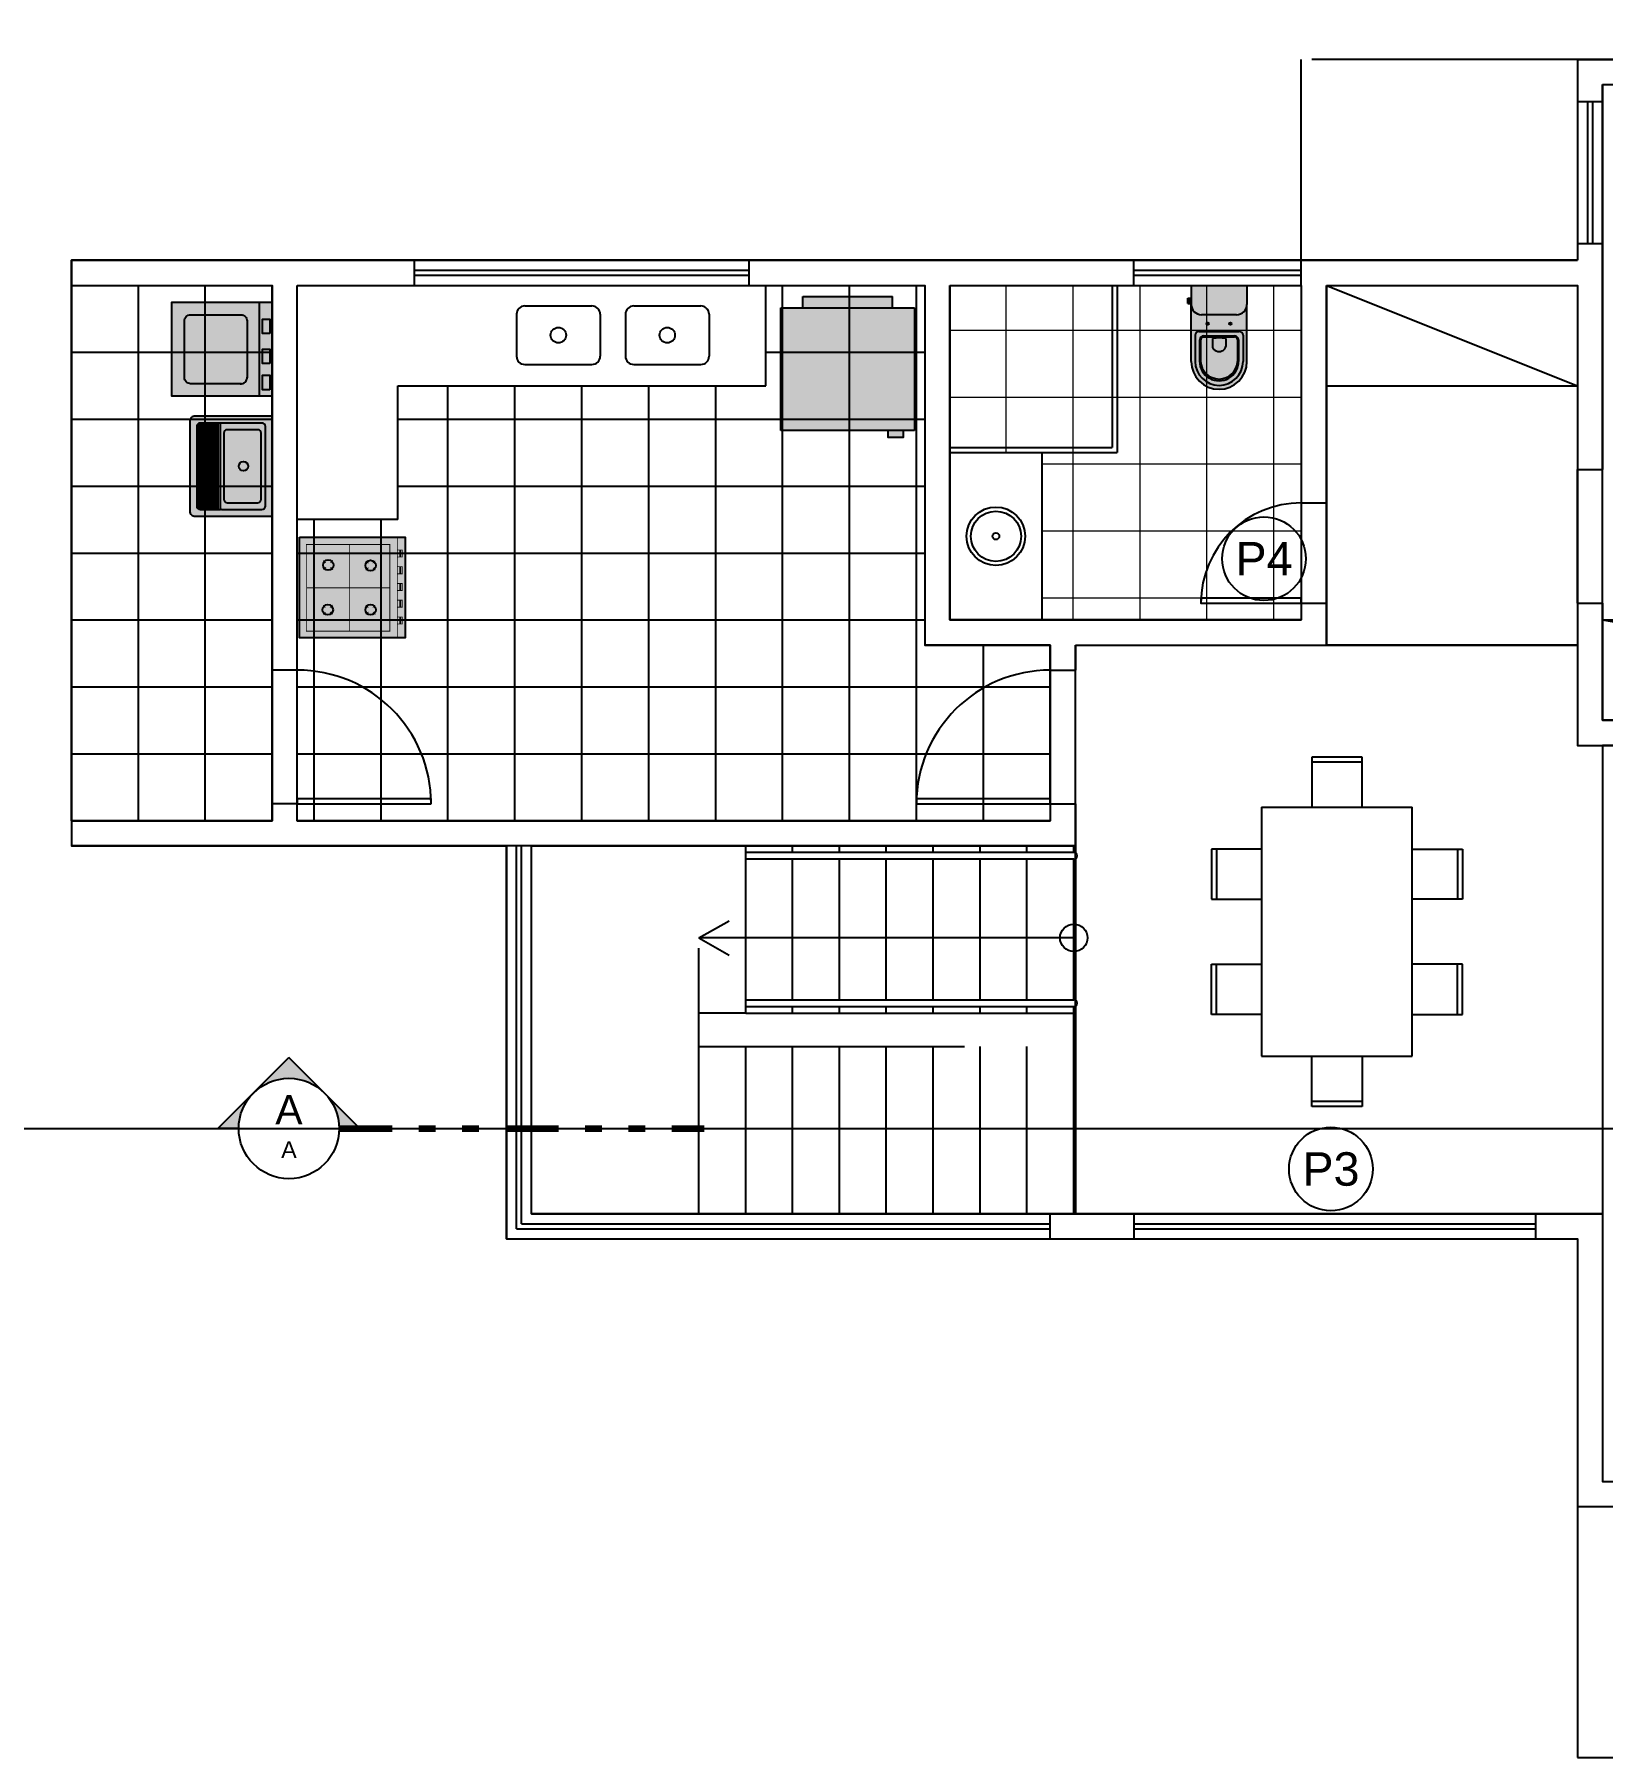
# Model space of a CAD drawing. Header units: metres. Extents: x 47359 to 47486, y 23351 to 23441.
# Drawn here: x 47366.59 to 47375.96, y 23395.07 to 23405.37 of the extents above; entities that cross this region are included whole.
import ezdxf
from ezdxf.enums import TextEntityAlignment as Align

# ---------------------------------------------------------------- set-up
doc = ezdxf.new("R2010")
doc.units = ezdxf.units.M
doc.header["$LTSCALE"] = 0.25
doc.linetypes.add('DASHDOT2', pattern=[12.7, 6.35, -3.175, 0, -3.175])
doc.linetypes.add('DIVIDEX2', pattern=[63.5, 25.4, -12.7, 0, -12.7, 0, -12.7])
doc.layers.add('ARQ_0', color=7, linetype='Continuous', true_color=0xff7400, plot=False)
doc.layers.add('ARQ_0_AREAS', color=7, linetype='Continuous', true_color=0x5a1694, plot=False)
for name, color, linetype in [('ARQ_ALV CT', 4, 'Continuous'), ('ARQ_ALV VS', 2, 'Continuous'), ('ARQ_ESQ CT', 30, 'Continuous'), ('ARQ_GRADIL', 2, 'Continuous'), ('ARQ_METAL CT', 2, 'Continuous'), ('ARQ_MOB 01', 1, 'Continuous'), ('ARQ_MOB 02', 2, 'Continuous'), ('ARQ_PISO 01', 1, 'Continuous'), ('ARQ_PROJ SUP', 1, 'DASHDOT2'), ('ARQ_SAN 01', 1, 'Continuous'), ('ARQ_SAN 02', 2, 'Continuous'), ('ARQ_SIMB 01', 1, 'Continuous'), ('SIMB_01', 1, 'Continuous'), ('SIMB_02', 2, 'Continuous'), ('SIMB_PREENCHIMENTO', 253, 'Continuous'), ('SIMB_TXT', 1, 'Continuous')]:
    doc.layers.add(name, color=color, linetype=linetype)
doc.layers.add('ARQ_CINZA 03', color=252, linetype='Continuous', lineweight=9)
doc.layers.add('SIMB_LCT', color=252, linetype='DIVIDEX2', lineweight=100)
doc.layers.add('ARQ_COTA_AZUL', color=5, linetype='Continuous', lineweight=20, true_color=0x0000ff)
doc.styles.add('cota', font='arial.ttf')
doc.styles.add('SIMB', font='arial.ttf')
doc.dimstyles.new('Info 01 - annot', dxfattribs={"dimtxt": 2, "dimasz": 3, "dimexe": 1, "dimexo": 1, "dimgap": 1, "dimtad": 1, "dimzin": 4, "dimtxsty": 'cota', "dimblk": 'DOTSMALL', "dimcen": 2, "dimdle": 1, "dimclrd": 256, "dimclre": 256, "dimclrt": 1, "dimazin": 2, "dimtfac": 0.09, "dimtix": 1, "dimtmove": 2, "dimatfit": 2, "dimfxl": 5, "dimfxlon": 1, "dimtolj": 1, "dimtzin": 4, "dimlwd": -1, "dimarcsym": 1})

# ---------------------------------------------------------------- blocks, each defined once
blk = doc.blocks.new('g80')
at = {"true_color": 0xffffff}
h = blk.add_hatch(color=7, dxfattribs=at)
h.dxf.hatch_style = 1
h.paths.add_polyline_path([(0, -0.733), (0.067, -0.733), (0.067, -0.773), (0.16, -0.773), (0.16, -0.733), (0.8, -0.733), (0.8, 0), (0.667, 0), (0.667, 0.067), (0.133, 0.067), (0.133, 0), (0, 0)])
at = {"layer": 'ARQ_MOB 02'}
for p, q in [((0, 0), (0, -0.733)), ((0.8, 0), (0, 0)), ((0.133, 0), (0.133, 0.067)), ((0.667, 0.067), (0.133, 0.067)), ((0.667, 0), (0.667, 0.067)), ((0.8, -0.733), (0.8, 0)), ((0, -0.667), (0.8, -0.667)), ((0, -0.733), (0.8, -0.733))]:
    blk.add_line(p, q, dxfattribs=at)
blk.add_lwpolyline([(0.067, -0.733), (0.16, -0.733), (0.16, -0.773), (0.067, -0.773)], close=True, dxfattribs=at)
blk = doc.blocks.new('PIA')
at = {"layer": 'ARQ_MOB 01'}
for p, q in [((-0.05, 0.25), (-0.3, 0.25)), ((-0.35, 0.2), (-0.35, -0.2)), ((0, 0.2), (0, -0.2)), ((-0.05, -0.25), (-0.3, -0.25))]:
    blk.add_line(p, q, dxfattribs=at)
blk.add_circle((-0.175, 0), 0.0461, dxfattribs=at)
for centre, start, end in [((-0.3, 0.2), 90, 180), ((-0.05, 0.2), 0, 90), ((-0.3, -0.2), 180, 270), ((-0.05, -0.2), 270, 0)]:
    blk.add_arc(centre, 0.05, start, end, dxfattribs=at)
blk = doc.blocks.new('maq. lavar_02')
at = {"true_color": 0xffffff}
h = blk.add_hatch(color=7, dxfattribs=at)
h.dxf.hatch_style = 1
h.paths.add_polyline_path([(0.75, 0), (0, 0), (0, 0.8), (0.75, 0.8)])
for points in [[(0.75, 0), (0, 0), (0, 0.8), (0.75, 0.8), (0.75, 0)], [(0, 0.1), (0.75, 0.1)]]:
    blk.add_lwpolyline(points)
blk.add_lwpolyline([(0.1, 0.245), (0.1, 0.65, -0.414214), (0.15, 0.7), (0.6, 0.7, -0.414214), (0.65, 0.65), (0.65, 0.25, -0.414214), (0.6, 0.2), (0.147, 0.2)], format="xyb")
for points in [[(0.052, 0.02), (0.052, 0.078), (0.167, 0.078), (0.167, 0.02)], [(0.26, 0.02), (0.26, 0.078), (0.376, 0.078), (0.376, 0.02)], [(0.5, 0.02), (0.5, 0.078), (0.615, 0.078), (0.615, 0.02)]]:
    blk.add_lwpolyline(points, close=True)
blk.add_arc((0.15, 0.25), 0.05, 173.8325, 273.1265)
blk = doc.blocks.new('tanque_05')
at = {"true_color": 0xffffff}
h = blk.add_hatch(color=7, dxfattribs=at)
h.dxf.hatch_style = 1
edge = h.paths.add_edge_path()
edge.add_line((-0.269, -0.492), (0.269, -0.492))
edge.add_arc((0.269, -0.461), 0.0304, 270, 360)
edge.add_line((0.299, -0.461), (0.299, -0.01))
edge.add_arc((0.289, -0.01), 0.0101, 0, 90)
edge.add_line((0.289, 0), (-0.289, 0))
edge.add_arc((-0.289, -0.01), 0.0101, 90, 180)
edge.add_line((-0.299, -0.01), (-0.299, -0.461))
edge.add_arc((-0.269, -0.461), 0.0304, 180, 270)
for p, q in [((-0.258, -0.325), (0.258, -0.325)), ((0.258, -0.331), (-0.258, -0.331)), ((-0.258, -0.345), (0.258, -0.345)), ((0.258, -0.351), (-0.258, -0.351)), ((-0.258, -0.365), (0.258, -0.365)), ((0.258, -0.372), (-0.258, -0.372)), ((-0.258, -0.386), (0.258, -0.386)), ((0.258, -0.392), (-0.258, -0.392)), ((-0.258, -0.406), (0.258, -0.406)), ((0.258, -0.412), (-0.258, -0.412)), ((-0.258, -0.426), (0.258, -0.426)), ((-0.251, -0.447), (0.251, -0.447))]:
    blk.add_line(p, q)
for points in [[(-0.269, -0.492), (0.269, -0.492, 0.414214), (0.299, -0.461), (0.299, -0.01, 0.414214), (0.289, 0), (-0.289, 0, 0.414214), (-0.299, -0.01), (-0.299, -0.461, 0.414214)], [(-0.198, -0.289), (0.198, -0.289, 0.414214), (0.218, -0.269), (0.218, -0.086, 0.414214), (0.198, -0.066), (-0.198, -0.066, 0.414214), (-0.218, -0.086), (-0.218, -0.269, 0.414214)]]:
    blk.add_lwpolyline(points, format="xyb", close=True)
for points in [[(0.258, -0.281), (0.258, -0.061, 0.414214), (0.238, -0.041), (-0.238, -0.041, 0.414214), (-0.258, -0.061), (-0.258, -0.281)], [(-0.258, -0.282), (-0.258, -0.301, 0.414214), (-0.248, -0.311), (-0.236, -0.311), (0.234, -0.311), (0.248, -0.311, 0.414214), (0.258, -0.301), (0.258, -0.282)], [(-0.258, -0.309), (-0.258, -0.431, 0.414214), (-0.238, -0.451), (0.238, -0.451, 0.414214), (0.258, -0.431), (0.258, -0.309, 0.414214)]]:
    blk.add_lwpolyline(points, format="xyb")
blk.add_lwpolyline([(0.258, -0.432), (-0.258, -0.432)])
blk.add_circle((0, -0.172), 0.0284)
blk = doc.blocks.new('fogão_01')
at = {"true_color": 0xffffff}
h = blk.add_hatch(color=7, dxfattribs=at)
h.dxf.hatch_style = 1
h.paths.add_polyline_path([(0, -0.3), (-0.632, -0.3), (-0.632, 0.3), (0, 0.3)])
blk.add_lwpolyline([(0, -0.3), (-0.632, -0.3), (-0.632, 0.3), (0, 0.3)], close=True)
for points, const_width in [([(-0.585, 0.218), (-0.615, 0.218), (-0.615, 0.176), (-0.585, 0.176)], 0.005), ([(-0.585, -0.3), (-0.585, 0.3)], 0.005), ([(-0.542, 0.261), (-0.041, 0.261), (-0.041, -0.257), (-0.54, -0.257), (-0.54, 0.261)], 0.0045), ([(-0.3, 0.261), (-0.3, -0.257)], 0.0045), ([(-0.585, 0.118), (-0.615, 0.118), (-0.615, 0.076), (-0.585, 0.076)], 0.005), ([(-0.439, 0.146), (-0.453, 0.161)], 0.0045), ([(-0.438, 0.12), (-0.453, 0.105)], 0.0045), ([(-0.412, 0.147), (-0.397, 0.161)], 0.0045), ([(-0.412, 0.12), (-0.397, 0.105)], 0.0045), ([(-0.183, 0.146), (-0.197, 0.161)], 0.0045), ([(-0.182, 0.12), (-0.197, 0.105)], 0.0045), ([(-0.156, 0.147), (-0.141, 0.161)], 0.0045), ([(-0.155, 0.12), (-0.141, 0.105)], 0.0045), ([(-0.585, 0.018), (-0.615, 0.018), (-0.615, -0.024), (-0.585, -0.024)], 0.005), ([(-0.54, 0.002), (-0.044, 0.002)], 0.0045), ([(-0.585, -0.082), (-0.615, -0.082), (-0.615, -0.124), (-0.585, -0.124)], 0.005), ([(-0.439, -0.118), (-0.453, -0.104)], 0.0045), ([(-0.412, -0.118), (-0.397, -0.103)], 0.0045), ([(-0.585, -0.182), (-0.615, -0.182), (-0.615, -0.224), (-0.585, -0.224)], 0.005), ([(-0.438, -0.145), (-0.453, -0.16)], 0.0045), ([(-0.412, -0.145), (-0.397, -0.159)], 0.0045), ([(-0.185, -0.121), (-0.2, -0.106)], 0.0045), ([(-0.185, -0.148), (-0.199, -0.162)], 0.0045), ([(-0.158, -0.121), (-0.144, -0.106)], 0.0045), ([(-0.158, -0.147), (-0.144, -0.162)], 0.0045)]:
    blk.add_lwpolyline(points, dxfattribs=dict(const_width=const_width))
for points in [[(-0.603, 0.215), (-0.603, 0.176)], [(-0.603, 0.115), (-0.603, 0.076)], [(-0.603, 0.015), (-0.603, -0.024)], [(-0.603, -0.085), (-0.603, -0.124)], [(-0.603, -0.185), (-0.603, -0.224)]]:
    blk.add_lwpolyline(points)
for centre in [(-0.425, 0.133), (-0.169, 0.133), (-0.425, -0.131), (-0.172, -0.134)]:
    blk.add_circle(centre, 0.0314)
blk = doc.blocks.new('VASO_BELL')
at = {"true_color": 0xffffff}
h = blk.add_hatch(color=7, dxfattribs=at)
h.dxf.hatch_style = 1
edge = h.paths.add_edge_path()
edge.add_line((0, 0), (0.37, 0))
edge.add_line((0.37, 0), (0.37, -0.126))
edge.add_line((0.37, -0.126), (0.37, -0.505))
edge.add_arc((0.185, -0.505), 0.185, 180, 360, ccw=False)
edge.add_line((0, -0.505), (0, -0.126))
edge.add_line((0, -0.126), (0, 0))
h = blk.add_hatch(color=7, dxfattribs=at)
h.dxf.hatch_style = 1
h.paths.add_polyline_path([(-0.007, -0.086), (-0.022, -0.086), (-0.022, -0.121), (-0.007, -0.121)])
h = blk.add_hatch(color=7, dxfattribs=at)
h.dxf.hatch_style = 1
h.paths.add_polyline_path([(0, -0.089), (-0.007, -0.089), (-0.007, -0.117), (0, -0.117)])
at = {"layer": 'ARQ_SAN 01'}
for p, q in [((0.082, -0.336), (0.288, -0.336)), ((0.082, -0.342), (0.288, -0.342)), ((0.056, -0.361), (0.056, -0.505)), ((0.062, -0.361), (0.062, -0.505)), ((0.141, -0.353), (0.141, -0.406)), ((0.229, -0.353), (0.229, -0.406)), ((0.308, -0.361), (0.308, -0.505)), ((0.314, -0.361), (0.314, -0.505))]:
    blk.add_line(p, q, dxfattribs=at)
for centre in [(0.11, -0.255), (0.26, -0.255)]:
    blk.add_circle(centre, 0.0075, dxfattribs=at)
for centre, radius, start, end in [((0.082, -0.361), 0.025, 90, 180), ((0.082, -0.361), 0.019, 90, 180), ((0.288, -0.361), 0.025, 0, 90), ((0.288, -0.361), 0.019, 0, 90), ((0.191, -0.592), 0.244, 91.4264, 101.8331), ((0.168, -0.406), 0.027, 180, 229.1678), ((0.185, -0.386), 0.053, 229.1678, 310.8322), ((0.179, -0.592), 0.244, 78.1669, 88.5736), ((0.202, -0.406), 0.027, 310.8322, 0), ((0.185, -0.505), 0.129, 179.7773, 0.2227), ((0.185, -0.499), 0.123, 182.6006, 357.3994)]:
    blk.add_arc(centre, radius, start, end, dxfattribs=at)
at = {"layer": 'ARQ_SAN 02'}
for p, q in [((0, 0), (0, -0.126)), ((0, 0), (0.37, 0)), ((0.37, 0), (0.37, -0.126)), ((-0.022, -0.086), (-0.007, -0.086)), ((-0.022, -0.121), (-0.022, -0.086)), ((-0.007, -0.121), (-0.007, -0.086)), ((0, -0.089), (-0.007, -0.089)), ((-0.022, -0.121), (-0.007, -0.121)), ((0, -0.117), (-0.007, -0.117)), ((0, -0.505), (0, -0.126)), ((0.301, -0.195), (0.069, -0.195)), ((0.37, -0.505), (0.37, -0.126)), ((0.026, -0.331), (0.026, -0.505)), ((0.051, -0.306), (0.319, -0.306)), ((0.344, -0.331), (0.344, -0.505))]:
    blk.add_line(p, q, dxfattribs=at)
for centre, radius, start, end in [((0.069, -0.126), 0.069, 180, 270), ((0.301, -0.126), 0.069, 270, 0), ((0.051, -0.331), 0.025, 90, 180), ((0.319, -0.331), 0.025, 0, 90), ((0.185, -0.505), 0.185, 180, 0), ((0.185, -0.505), 0.159, 180, 0)]:
    blk.add_arc(centre, radius, start, end, dxfattribs=at)
blk = doc.blocks.new('M6')
for p, q in [((-1.238, 0), (-1.238, 0.3)), ((-1.238, 0.3), (-0.938, 0.3)), ((-1.238, 0.27), (-0.938, 0.27)), ((-0.938, 0.3), (-0.938, 0)), ((-0.55, 0.3), (-0.55, 0)), ((-0.25, 0.3), (-0.55, 0.3)), ((-0.25, 0.27), (-0.55, 0.27)), ((-0.25, 0), (-0.25, 0.3)), ((0, 0), (-1.488, 0)), ((-1.488, -0.9), (-1.488, 0)), ((0, -0.9), (0, 0)), ((-1.488, -0.3), (-1.787, -0.3)), ((-1.787, -0.3), (-1.787, -0.6)), ((-1.757, -0.3), (-1.757, -0.6)), ((0, -0.3), (0.3, -0.3)), ((0.27, -0.3), (0.27, -0.6)), ((0.3, -0.3), (0.3, -0.6)), ((-1.787, -0.6), (-1.488, -0.6)), ((0.3, -0.6), (0, -0.6)), ((-1.488, -0.9), (0, -0.9)), ((-1.238, -0.9), (-1.238, -1.2)), ((-0.938, -1.2), (-0.938, -0.9)), ((-0.55, -1.2), (-0.55, -0.9)), ((-0.25, -0.9), (-0.25, -1.2)), ((-1.238, -1.17), (-0.938, -1.17)), ((-1.238, -1.2), (-0.938, -1.2)), ((-0.25, -1.17), (-0.55, -1.17)), ((-0.25, -1.2), (-0.55, -1.2))]:
    blk.add_line(p, q)
blk = doc.blocks.new('COD_ESQ')
at = {"layer": 'SIMB_02'}
blk.add_circle((0, 0), 2.5, dxfattribs=at)
at = {"layer": 'SIMB_TXT', "style": 'SIMB'}
blk.add_attdef('CDESQ', text='', height=2, dxfattribs=at).set_placement((0, 0), align=Align.MIDDLE_CENTER)
blk = doc.blocks.new('ind_CT_A_D')
at = {"layer": 'SIMB_PREENCHIMENTO', "transparency": 33554587}
h = blk.add_hatch(color=256, dxfattribs=at)
h.dxf.hatch_style = 1
h.paths.add_polyline_path([(0, 8.48), (-4.15, 4.33, -0.401827), (4.15, 4.33)])
h = blk.add_hatch(color=256, dxfattribs=at)
h.dxf.hatch_style = 1
h.paths.add_polyline_path([(-4.33, 4.15), (-8.48, 0), (-6, 0, -0.193399)])
h = blk.add_hatch(color=256, dxfattribs=at)
h.dxf.hatch_style = 1
h.paths.add_polyline_path([(4.33, 4.15, -0.193399), (6, 0), (8.48, 0)])
at = {"layer": 'SIMB_01'}
for p, q in [((-8.48, 0), (0, 8.48)), ((8.48, 0), (0, 8.48)), ((-6, 0), (-8.48, 0)), ((-6, 0), (6, 0)), ((6, 0), (8.48, 0))]:
    blk.add_line(p, q, dxfattribs=at)
blk.add_circle((0, 0), 6, dxfattribs=at)
at = {"layer": 'SIMB_LCT'}
blk.add_line((6, 0), (49.63, 0), dxfattribs=at)
at = {"layer": 'SIMB_TXT', "style": 'SIMB'}
for tag, height, p in [('000', 3.5, (0, 2.25)), ('999', 2, (0, -2.53))]:
    blk.add_attdef(tag, text='', height=height, dxfattribs=at).set_placement(p, align=Align.MIDDLE_CENTER)
blk = doc.blocks.new('_DotSmall')
at = {"color": 0, "linetype": 'ByBlock', "const_width": 0.5}
blk.add_lwpolyline([(-0.0625, 0, 1), (0.0625, 0, 1)], format="xyb", close=True, dxfattribs=at)
blk = doc.blocks.new('*D32')
at = {"layer": 'ARQ_COTA_AZUL', "lineweight": -2, "transparency": 16777216}
for p, q in [((47365.103, 23405.218), (47364.803, 23405.218)), ((47365.103, 23396.568), (47364.803, 23396.568))]:
    blk.add_line(p, q, dxfattribs=at)
at = {"layer": 'ARQ_COTA_AZUL', "transparency": 16777216}
blk.add_line((47364.853, 23396.518), (47364.853, 23405.268), dxfattribs=at)
at = {"layer": 'ARQ_COTA_AZUL', "transparency": 16777216, "xscale": 0.15, "yscale": 0.15, "zscale": 0.15}
for p, rotation in [((47364.853, 23405.218), 90), ((47364.853, 23396.568), 270)]:
    blk.add_blockref('_DotSmall', p, dxfattribs=dict(at, rotation=rotation))
at = {"layer": 'ARQ_COTA_AZUL', "color": 1, "transparency": 16777216, "insert": (47364.743, 23400.893), "char_height": 0.1, "attachment_point": 5, "rotation": 90, "style": 'cota'}
blk.add_mtext('\\A1;8,65', dxfattribs=at)
blk = doc.blocks.new('*D33')
at = {"layer": 'ARQ_COTA_AZUL', "transparency": 16777216}
blk.add_line((47365.139, 23396.518), (47365.139, 23398.218), dxfattribs=at)
at = {"layer": 'ARQ_COTA_AZUL', "lineweight": -2, "transparency": 16777216}
for p, q in [((47365.389, 23398.168), (47365.089, 23398.168)), ((47365.389, 23396.568), (47365.089, 23396.568))]:
    blk.add_line(p, q, dxfattribs=at)
at = {"layer": 'ARQ_COTA_AZUL', "transparency": 16777216, "xscale": 0.15, "yscale": 0.15, "zscale": 0.15}
for p, rotation in [((47365.139, 23398.168), 90), ((47365.139, 23396.568), 270)]:
    blk.add_blockref('_DotSmall', p, dxfattribs=dict(at, rotation=rotation))
at = {"layer": 'ARQ_COTA_AZUL', "color": 1, "transparency": 16777216, "insert": (47365.029, 23397.368), "char_height": 0.1, "attachment_point": 5, "rotation": 90, "style": 'cota'}
blk.add_mtext('\\A1;1,60', dxfattribs=at)
blk = doc.blocks.new('*D34')
at = {"layer": 'ARQ_COTA_AZUL', "lineweight": -2, "transparency": 16777216}
for p, q in [((47365.389, 23400.518), (47365.089, 23400.518)), ((47365.389, 23398.168), (47365.089, 23398.168))]:
    blk.add_line(p, q, dxfattribs=at)
at = {"layer": 'ARQ_COTA_AZUL', "transparency": 16777216}
blk.add_line((47365.139, 23398.118), (47365.139, 23400.568), dxfattribs=at)
at = {"layer": 'ARQ_COTA_AZUL', "transparency": 16777216, "xscale": 0.15, "yscale": 0.15, "zscale": 0.15}
for p, rotation in [((47365.139, 23400.518), 90), ((47365.139, 23398.168), 270)]:
    blk.add_blockref('_DotSmall', p, dxfattribs=dict(at, rotation=rotation))
at = {"layer": 'ARQ_COTA_AZUL', "color": 1, "transparency": 16777216, "insert": (47365.029, 23399.343), "char_height": 0.1, "attachment_point": 5, "rotation": 90, "style": 'cota'}
blk.add_mtext('\\A1;2,35', dxfattribs=at)
blk = doc.blocks.new('*D35')
at = {"layer": 'ARQ_COTA_AZUL', "lineweight": -2, "transparency": 16777216}
for p, q in [((47365.389, 23404.018), (47365.089, 23404.018)), ((47365.389, 23400.518), (47365.089, 23400.518))]:
    blk.add_line(p, q, dxfattribs=at)
at = {"layer": 'ARQ_COTA_AZUL', "transparency": 16777216}
blk.add_line((47365.139, 23400.468), (47365.139, 23404.068), dxfattribs=at)
at = {"layer": 'ARQ_COTA_AZUL', "transparency": 16777216, "xscale": 0.15, "yscale": 0.15, "zscale": 0.15}
for p, rotation in [((47365.139, 23404.018), 90), ((47365.139, 23400.518), 270)]:
    blk.add_blockref('_DotSmall', p, dxfattribs=dict(at, rotation=rotation))
at = {"layer": 'ARQ_COTA_AZUL', "color": 1, "transparency": 16777216, "insert": (47365.029, 23402.268), "char_height": 0.1, "attachment_point": 5, "rotation": 90, "style": 'cota'}
blk.add_mtext('\\A1;3,50', dxfattribs=at)
blk = doc.blocks.new('*D36')
at = {"layer": 'ARQ_COTA_AZUL', "lineweight": -2, "transparency": 16777216}
for p, q in [((47365.389, 23405.218), (47365.089, 23405.218)), ((47365.389, 23404.018), (47365.089, 23404.018))]:
    blk.add_line(p, q, dxfattribs=at)
at = {"layer": 'ARQ_COTA_AZUL', "transparency": 16777216}
blk.add_line((47365.139, 23403.968), (47365.139, 23405.268), dxfattribs=at)
at = {"layer": 'ARQ_COTA_AZUL', "transparency": 16777216, "xscale": 0.15, "yscale": 0.15, "zscale": 0.15}
for p, rotation in [((47365.139, 23405.218), 90), ((47365.139, 23404.018), 270)]:
    blk.add_blockref('_DotSmall', p, dxfattribs=dict(at, rotation=rotation))
at = {"layer": 'ARQ_COTA_AZUL', "color": 1, "transparency": 16777216, "insert": (47365.029, 23404.618), "char_height": 0.1, "attachment_point": 5, "rotation": 90, "style": 'cota'}
blk.add_mtext('\\A1;1,20', dxfattribs=at)
blk = doc.blocks.new('*D37')
at = {"layer": 'ARQ_COTA_AZUL', "transparency": 16777216}
for p, q in [((47365.383, 23396.718), (47365.383, 23396.868)), ((47365.383, 23396.568), (47365.383, 23396.718)), ((47365.383, 23396.568), (47365.383, 23396.418))]:
    blk.add_line(p, q, dxfattribs=at)
at = {"layer": 'ARQ_COTA_AZUL', "lineweight": -2, "transparency": 16777216}
for p, q in [((47365.633, 23396.718), (47365.333, 23396.718)), ((47365.633, 23396.568), (47365.333, 23396.568))]:
    blk.add_line(p, q, dxfattribs=at)
at = {"layer": 'ARQ_COTA_AZUL', "transparency": 16777216, "xscale": 0.15, "yscale": 0.15, "zscale": 0.15}
for p, rotation in [((47365.383, 23396.718), 270), ((47365.383, 23396.568), 90)]:
    blk.add_blockref('_DotSmall', p, dxfattribs=dict(at, rotation=rotation))
at = {"layer": 'ARQ_COTA_AZUL', "color": 1, "transparency": 16777216, "insert": (47365.273, 23396.643), "char_height": 0.1, "attachment_point": 5, "rotation": 90, "style": 'cota'}
blk.add_mtext('\\A1;,15', dxfattribs=at)
blk = doc.blocks.new('*D38')
at = {"layer": 'ARQ_COTA_AZUL', "transparency": 16777216}
blk.add_line((47365.383, 23396.668), (47365.383, 23398.218), dxfattribs=at)
at = {"layer": 'ARQ_COTA_AZUL', "lineweight": -2, "transparency": 16777216}
for p, q in [((47365.633, 23398.168), (47365.333, 23398.168)), ((47365.633, 23396.718), (47365.333, 23396.718))]:
    blk.add_line(p, q, dxfattribs=at)
at = {"layer": 'ARQ_COTA_AZUL', "transparency": 16777216, "xscale": 0.15, "yscale": 0.15, "zscale": 0.15}
for p, rotation in [((47365.383, 23398.168), 90), ((47365.383, 23396.718), 270)]:
    blk.add_blockref('_DotSmall', p, dxfattribs=dict(at, rotation=rotation))
at = {"layer": 'ARQ_COTA_AZUL', "color": 1, "transparency": 16777216, "insert": (47365.273, 23397.443), "char_height": 0.1, "attachment_point": 5, "rotation": 90, "style": 'cota'}
blk.add_mtext('\\A1;1,45', dxfattribs=at)
blk = doc.blocks.new('*D39')
at = {"layer": 'ARQ_COTA_AZUL', "transparency": 16777216}
for p, q in [((47365.383, 23398.318), (47365.383, 23398.468)), ((47365.383, 23398.168), (47365.383, 23398.318)), ((47365.383, 23398.168), (47365.383, 23398.018))]:
    blk.add_line(p, q, dxfattribs=at)
at = {"layer": 'ARQ_COTA_AZUL', "lineweight": -2, "transparency": 16777216}
for p, q in [((47365.633, 23398.318), (47365.333, 23398.318)), ((47365.633, 23398.168), (47365.333, 23398.168))]:
    blk.add_line(p, q, dxfattribs=at)
at = {"layer": 'ARQ_COTA_AZUL', "transparency": 16777216, "xscale": 0.15, "yscale": 0.15, "zscale": 0.15}
for p, rotation in [((47365.383, 23398.318), 270), ((47365.383, 23398.168), 90)]:
    blk.add_blockref('_DotSmall', p, dxfattribs=dict(at, rotation=rotation))
at = {"layer": 'ARQ_COTA_AZUL', "color": 1, "transparency": 16777216, "insert": (47365.273, 23398.243), "char_height": 0.1, "attachment_point": 5, "rotation": 90, "style": 'cota'}
blk.add_mtext('\\A1;,15', dxfattribs=at)
blk = doc.blocks.new('*D40')
at = {"layer": 'ARQ_COTA_AZUL', "lineweight": -2, "transparency": 16777216}
for p, q in [((47365.633, 23400.518), (47365.333, 23400.518)), ((47365.633, 23398.318), (47365.333, 23398.318))]:
    blk.add_line(p, q, dxfattribs=at)
at = {"layer": 'ARQ_COTA_AZUL', "transparency": 16777216}
blk.add_line((47365.383, 23398.268), (47365.383, 23400.568), dxfattribs=at)
at = {"layer": 'ARQ_COTA_AZUL', "transparency": 16777216, "xscale": 0.15, "yscale": 0.15, "zscale": 0.15}
for p, rotation in [((47365.383, 23400.518), 90), ((47365.383, 23398.318), 270)]:
    blk.add_blockref('_DotSmall', p, dxfattribs=dict(at, rotation=rotation))
at = {"layer": 'ARQ_COTA_AZUL', "color": 1, "transparency": 16777216, "insert": (47365.273, 23399.418), "char_height": 0.1, "attachment_point": 5, "rotation": 90, "style": 'cota'}
blk.add_mtext('\\A1;2,20', dxfattribs=at)
blk = doc.blocks.new('*D41')
at = {"layer": 'ARQ_COTA_AZUL', "transparency": 16777216}
for p, q in [((47365.383, 23400.668), (47365.383, 23400.818)), ((47365.383, 23400.518), (47365.383, 23400.668)), ((47365.383, 23400.518), (47365.383, 23400.368))]:
    blk.add_line(p, q, dxfattribs=at)
at = {"layer": 'ARQ_COTA_AZUL', "lineweight": -2, "transparency": 16777216}
for p, q in [((47365.633, 23400.668), (47365.333, 23400.668)), ((47365.633, 23400.518), (47365.333, 23400.518))]:
    blk.add_line(p, q, dxfattribs=at)
at = {"layer": 'ARQ_COTA_AZUL', "transparency": 16777216, "xscale": 0.15, "yscale": 0.15, "zscale": 0.15}
for p, rotation in [((47365.383, 23400.668), 270), ((47365.383, 23400.518), 90)]:
    blk.add_blockref('_DotSmall', p, dxfattribs=dict(at, rotation=rotation))
at = {"layer": 'ARQ_COTA_AZUL', "color": 1, "transparency": 16777216, "insert": (47365.273, 23400.593), "char_height": 0.1, "attachment_point": 5, "rotation": 90, "style": 'cota'}
blk.add_mtext('\\A1;,15', dxfattribs=at)
blk = doc.blocks.new('*D42')
at = {"layer": 'ARQ_COTA_AZUL', "lineweight": -2, "transparency": 16777216}
for p, q in [((47365.633, 23403.868), (47365.333, 23403.868)), ((47365.633, 23400.668), (47365.333, 23400.668))]:
    blk.add_line(p, q, dxfattribs=at)
at = {"layer": 'ARQ_COTA_AZUL', "transparency": 16777216}
blk.add_line((47365.383, 23400.618), (47365.383, 23403.918), dxfattribs=at)
at = {"layer": 'ARQ_COTA_AZUL', "transparency": 16777216, "xscale": 0.15, "yscale": 0.15, "zscale": 0.15}
for p, rotation in [((47365.383, 23403.868), 90), ((47365.383, 23400.668), 270)]:
    blk.add_blockref('_DotSmall', p, dxfattribs=dict(at, rotation=rotation))
at = {"layer": 'ARQ_COTA_AZUL', "color": 1, "transparency": 16777216, "insert": (47365.273, 23402.268), "char_height": 0.1, "attachment_point": 5, "rotation": 90, "style": 'cota'}
blk.add_mtext('\\A1;3,20', dxfattribs=at)
blk = doc.blocks.new('*D43')
at = {"layer": 'ARQ_COTA_AZUL', "transparency": 16777216}
for p, q in [((47365.383, 23404.018), (47365.383, 23404.168)), ((47365.383, 23403.868), (47365.383, 23404.018)), ((47365.383, 23403.868), (47365.383, 23403.718))]:
    blk.add_line(p, q, dxfattribs=at)
at = {"layer": 'ARQ_COTA_AZUL', "lineweight": -2, "transparency": 16777216}
for p, q in [((47365.633, 23404.018), (47365.333, 23404.018)), ((47365.633, 23403.868), (47365.333, 23403.868))]:
    blk.add_line(p, q, dxfattribs=at)
at = {"layer": 'ARQ_COTA_AZUL', "transparency": 16777216, "xscale": 0.15, "yscale": 0.15, "zscale": 0.15}
for p, rotation in [((47365.383, 23404.018), 270), ((47365.383, 23403.868), 90)]:
    blk.add_blockref('_DotSmall', p, dxfattribs=dict(at, rotation=rotation))
at = {"layer": 'ARQ_COTA_AZUL', "color": 1, "transparency": 16777216, "insert": (47365.273, 23403.943), "char_height": 0.1, "attachment_point": 5, "rotation": 90, "style": 'cota'}
blk.add_mtext('\\A1;,15', dxfattribs=at)
blk = doc.blocks.new('*D44')
at = {"layer": 'ARQ_COTA_AZUL', "transparency": 16777216}
blk.add_line((47365.383, 23403.968), (47365.383, 23405.118), dxfattribs=at)
at = {"layer": 'ARQ_COTA_AZUL', "lineweight": -2, "transparency": 16777216}
for p, q in [((47365.633, 23405.068), (47365.333, 23405.068)), ((47365.633, 23404.018), (47365.333, 23404.018))]:
    blk.add_line(p, q, dxfattribs=at)
at = {"layer": 'ARQ_COTA_AZUL', "transparency": 16777216, "xscale": 0.15, "yscale": 0.15, "zscale": 0.15}
for p, rotation in [((47365.383, 23405.068), 90), ((47365.383, 23404.018), 270)]:
    blk.add_blockref('_DotSmall', p, dxfattribs=dict(at, rotation=rotation))
at = {"layer": 'ARQ_COTA_AZUL', "color": 1, "transparency": 16777216, "insert": (47365.273, 23404.543), "char_height": 0.1, "attachment_point": 5, "rotation": 90, "style": 'cota'}
blk.add_mtext('\\A1;1,05', dxfattribs=at)
blk = doc.blocks.new('*D45')
at = {"layer": 'ARQ_COTA_AZUL', "transparency": 16777216}
for p, q in [((47365.383, 23405.218), (47365.383, 23405.368)), ((47365.383, 23405.068), (47365.383, 23405.218)), ((47365.383, 23405.068), (47365.383, 23404.918))]:
    blk.add_line(p, q, dxfattribs=at)
at = {"layer": 'ARQ_COTA_AZUL', "lineweight": -2, "transparency": 16777216}
for p, q in [((47365.633, 23405.218), (47365.333, 23405.218)), ((47365.633, 23405.068), (47365.333, 23405.068))]:
    blk.add_line(p, q, dxfattribs=at)
at = {"layer": 'ARQ_COTA_AZUL', "transparency": 16777216, "xscale": 0.15, "yscale": 0.15, "zscale": 0.15}
for p, rotation in [((47365.383, 23405.218), 270), ((47365.383, 23405.068), 90)]:
    blk.add_blockref('_DotSmall', p, dxfattribs=dict(at, rotation=rotation))
at = {"layer": 'ARQ_COTA_AZUL', "color": 1, "transparency": 16777216, "insert": (47365.273, 23405.143), "char_height": 0.1, "attachment_point": 5, "rotation": 90, "style": 'cota'}
blk.add_mtext('\\A1;,15', dxfattribs=at)

msp = doc.modelspace()

# ---------------------------------------------------------------- hatches: boundary and pattern name
at = {"layer": 'ARQ_CINZA 03'}
h = msp.add_hatch(dxfattribs=at)
h.set_pattern_fill('_USER', color=256, scale=0.4, double=1, pattern_type=0)
h.set_pattern_definition([(0, (0, 0), (0, 0.4), []), (90, (0, 0), (-0.4, 2e-17), [])])
h.paths.add_polyline_path([(47372.614, 23402.868), (47372.614, 23401.868), (47374.164, 23401.868), (47374.164, 23403.868), (47372.064, 23403.868), (47372.064, 23402.868)])
at = {"layer": 'SIMB_PREENCHIMENTO'}
h = msp.add_hatch(dxfattribs=at)
h.set_pattern_fill('_USER', color=256, scale=0.4, double=1, pattern_type=0)
h.set_pattern_definition([(0, (47368.01406, 23400.6678), (0, 0.4), []), (90, (47368.01406, 23400.6678), (-0.4, 2e-17), [])])
h.paths.add_polyline_path([(47366.814, 23403.868), (47368.014, 23403.868), (47368.014, 23400.668), (47366.814, 23400.668)])
h = msp.add_hatch(dxfattribs=at)
h.set_pattern_fill('_USER', color=256, scale=0.4, double=1, pattern_type=0)
h.set_pattern_definition([(0, (47372.66406, 23400.6678), (0, 0.4), []), (90, (47372.66406, 23400.6678), (-0.4, 2e-17), [])])
h.paths.add_polyline_path([(47368.764, 23402.468), (47368.164, 23402.468), (47368.164, 23400.668), (47372.664, 23400.668), (47372.664, 23401.718), (47371.914, 23401.718), (47371.914, 23403.868), (47370.964, 23403.868), (47370.964, 23403.268), (47368.764, 23403.268)])

# ---------------------------------------------------------------- linework, layer by layer
at = {"layer": 'ARQ_0'}
msp.add_line((47363.606, 23398.828), (47385.789, 23398.828), dxfattribs=at)
at = {"layer": 'ARQ_0_AREAS'}
msp.add_line((47372.664, 23398.168), (47372.664, 23398.318), dxfattribs=at)
msp.add_lwpolyline([(47375.814, 23404.018), (47366.814, 23404.018), (47366.814, 23400.518), (47369.414, 23400.518), (47369.414, 23398.168), (47375.814, 23398.168), (47375.814, 23396.568), (47380.914, 23396.568), (47380.914, 23401.268), (47379.614, 23401.268), (47379.614, 23405.218), (47375.814, 23405.218), (47375.814, 23404.018)], dxfattribs=at)
for points in [[(47375.964, 23405.068), (47379.464, 23405.068), (47379.464, 23401.268), (47375.964, 23401.268)], [(47366.814, 23403.868), (47368.014, 23403.868), (47368.014, 23400.668), (47366.814, 23400.668)], [(47368.164, 23403.868), (47371.914, 23403.868), (47371.914, 23401.718), (47372.664, 23401.718), (47372.664, 23400.668), (47368.164, 23400.668)], [(47372.064, 23403.868), (47374.164, 23403.868), (47374.164, 23401.868), (47372.064, 23401.868)], [(47374.314, 23403.868), (47375.814, 23403.868), (47375.814, 23401.718), (47374.314, 23401.718)], [(47372.814, 23401.718), (47375.814, 23401.718), (47375.814, 23401.118), (47375.964, 23401.118), (47375.964, 23398.318), (47372.814, 23398.318)], [(47380.764, 23401.118), (47375.964, 23401.118), (47375.964, 23396.718), (47380.764, 23396.718)], [(47369.564, 23400.518), (47372.814, 23400.518), (47372.814, 23398.318), (47369.564, 23398.318)]]:
    msp.add_lwpolyline(points, close=True, dxfattribs=at)
at = {"layer": 'ARQ_ALV CT'}
for p, q in [((47375.814, 23405.218), (47375.814, 23404.968)), ((47375.814, 23405.218), (47379.614, 23405.218)), ((47375.964, 23405.068), (47375.964, 23404.968)), ((47375.964, 23405.068), (47379.464, 23405.068)), ((47375.814, 23404.968), (47375.964, 23404.968)), ((47375.814, 23404.118), (47375.964, 23404.118)), ((47375.814, 23404.118), (47375.814, 23404.018)), ((47375.964, 23404.118), (47375.964, 23402.768)), ((47366.814, 23404.018), (47368.864, 23404.018)), ((47366.814, 23403.868), (47366.814, 23404.018)), ((47368.864, 23403.868), (47368.864, 23404.018)), ((47370.864, 23403.868), (47370.864, 23404.018)), ((47370.864, 23404.018), (47375.814, 23404.018)), ((47366.814, 23403.868), (47368.014, 23403.868)), ((47368.014, 23401.568), (47368.014, 23403.868)), ((47368.164, 23403.868), (47368.864, 23403.868)), ((47368.164, 23401.568), (47368.164, 23403.868)), ((47370.864, 23403.868), (47371.914, 23403.868)), ((47371.914, 23403.868), (47371.914, 23401.718)), ((47372.064, 23403.868), (47372.064, 23401.868)), ((47372.064, 23403.868), (47374.164, 23403.868)), ((47374.164, 23403.868), (47374.164, 23402.568)), ((47374.314, 23403.868), (47374.314, 23402.568)), ((47374.314, 23403.868), (47375.814, 23403.868)), ((47375.814, 23403.868), (47375.814, 23402.768)), ((47375.814, 23402.768), (47375.964, 23402.768)), ((47374.164, 23402.568), (47374.314, 23402.568)), ((47374.164, 23401.968), (47374.164, 23401.868)), ((47374.164, 23401.968), (47374.314, 23401.968)), ((47374.314, 23401.968), (47374.314, 23401.718)), ((47375.814, 23401.968), (47375.964, 23401.968)), ((47375.814, 23401.968), (47375.814, 23401.118)), ((47375.964, 23401.968), (47375.964, 23401.268)), ((47372.064, 23401.868), (47374.164, 23401.868)), ((47372.664, 23401.718), (47371.914, 23401.718)), ((47372.664, 23401.568), (47372.664, 23401.718)), ((47372.814, 23401.718), (47374.314, 23401.718)), ((47372.814, 23401.718), (47372.814, 23401.568)), ((47368.164, 23401.568), (47368.014, 23401.568)), ((47372.664, 23401.568), (47372.814, 23401.568)), ((47375.964, 23401.268), (47379.464, 23401.268)), ((47375.814, 23401.118), (47379.714, 23401.118)), ((47368.014, 23400.668), (47368.014, 23400.768)), ((47368.164, 23400.768), (47368.014, 23400.768)), ((47368.164, 23400.668), (47368.164, 23400.768)), ((47372.664, 23400.768), (47372.814, 23400.768)), ((47372.664, 23400.768), (47372.664, 23400.668)), ((47372.814, 23400.768), (47372.814, 23400.518)), ((47366.814, 23400.668), (47366.814, 23400.518)), ((47368.014, 23400.668), (47366.814, 23400.668)), ((47372.664, 23400.668), (47368.164, 23400.668)), ((47372.814, 23400.518), (47366.814, 23400.518)), ((47372.664, 23398.318), (47373.164, 23398.318)), ((47372.664, 23398.168), (47372.664, 23398.318)), ((47373.164, 23398.318), (47373.164, 23398.168)), ((47375.564, 23398.318), (47375.564, 23398.168)), ((47375.564, 23398.318), (47375.964, 23398.318)), ((47375.964, 23398.318), (47375.964, 23396.718)), ((47372.664, 23398.168), (47373.164, 23398.168)), ((47375.564, 23398.168), (47375.814, 23398.168)), ((47375.814, 23398.168), (47375.814, 23396.568)), ((47375.964, 23396.718), (47376.064, 23396.718)), ((47375.814, 23396.568), (47376.064, 23396.568))]:
    msp.add_line(p, q, dxfattribs=at)
at = {"layer": 'ARQ_ALV VS'}
for p, q in [((47375.814, 23404.968), (47375.814, 23404.118)), ((47375.964, 23404.968), (47375.964, 23404.118)), ((47368.864, 23404.018), (47370.864, 23404.018)), ((47368.864, 23403.868), (47370.864, 23403.868))]:
    msp.add_line(p, q, dxfattribs=at)
at = {"layer": 'ARQ_ESQ CT'}
for p, q in [((47375.874, 23404.968), (47375.874, 23404.118)), ((47375.904, 23404.968), (47375.904, 23404.118)), ((47368.864, 23403.958), (47370.864, 23403.958)), ((47368.864, 23403.928), (47370.864, 23403.928)), ((47373.034, 23403.868), (47373.034, 23402.898)), ((47373.064, 23403.868), (47373.064, 23402.868)), ((47372.064, 23402.898), (47373.034, 23402.898)), ((47372.064, 23402.868), (47373.064, 23402.868)), ((47369.474, 23398.228), (47369.474, 23400.518)), ((47369.504, 23398.258), (47369.504, 23400.518)), ((47369.474, 23398.228), (47372.664, 23398.228)), ((47369.504, 23398.258), (47372.664, 23398.258)), ((47373.164, 23398.258), (47375.564, 23398.258)), ((47373.164, 23398.228), (47375.564, 23398.228))]:
    msp.add_line(p, q, dxfattribs=at)
for points in [[(47374.164, 23401.968), (47374.164, 23401.998), (47373.564, 23401.998), (47373.564, 23401.968)], [(47368.964, 23400.768), (47368.964, 23400.798), (47368.164, 23400.798), (47368.164, 23400.768)], [(47372.664, 23400.768), (47372.664, 23400.798), (47371.864, 23400.798), (47371.864, 23400.768)]]:
    msp.add_lwpolyline(points, close=True, dxfattribs=at)
at = {"layer": 'ARQ_GRADIL'}
for p, q in [((47372.804, 23400.478), (47370.844, 23400.478)), ((47372.804, 23400.438), (47370.844, 23400.438)), ((47370.844, 23399.598), (47372.804, 23399.598)), ((47370.844, 23399.558), (47372.804, 23399.558))]:
    msp.add_line(p, q, dxfattribs=at)
for centre in [(47372.804, 23400.458), (47372.804, 23399.578)]:
    msp.add_arc(centre, 0.02, 270, 90, dxfattribs=at)
at = {"layer": 'ARQ_MOB 01'}
for p, q in [((47374.314, 23403.868), (47375.814, 23403.268)), ((47374.314, 23403.268), (47375.814, 23403.268)), ((47375.964, 23401.868), (47379.464, 23401.868)), ((47375.964, 23401.868), (47379.464, 23401.268))]:
    msp.add_line(p, q, dxfattribs=at)
at = {"layer": 'ARQ_PISO 01'}
for p, q in [((47366.814, 23403.868), (47366.814, 23400.668)), ((47375.814, 23401.968), (47375.814, 23402.768)), ((47374.164, 23402.568), (47374.164, 23401.968)), ((47374.314, 23402.568), (47374.314, 23401.968)), ((47368.014, 23400.768), (47368.014, 23401.568)), ((47368.164, 23400.768), (47368.164, 23401.568)), ((47372.664, 23400.768), (47372.664, 23401.568)), ((47372.814, 23400.768), (47372.814, 23401.568)), ((47369.414, 23398.168), (47369.414, 23400.518)), ((47369.564, 23398.318), (47369.564, 23400.518)), ((47370.844, 23399.518), (47370.844, 23400.518)), ((47371.124, 23400.478), (47371.124, 23400.518)), ((47371.404, 23400.478), (47371.404, 23400.518)), ((47371.684, 23400.478), (47371.684, 23400.518)), ((47371.964, 23400.478), (47371.964, 23400.518)), ((47372.244, 23400.478), (47372.244, 23400.518)), ((47372.524, 23400.478), (47372.524, 23400.518)), ((47372.804, 23400.478), (47372.804, 23400.518)), ((47371.124, 23399.598), (47371.124, 23400.438)), ((47371.404, 23399.598), (47371.404, 23400.438)), ((47371.684, 23399.598), (47371.684, 23400.438)), ((47371.964, 23399.598), (47371.964, 23400.438)), ((47372.244, 23399.598), (47372.244, 23400.438)), ((47372.524, 23399.598), (47372.524, 23400.438)), ((47372.804, 23399.598), (47372.804, 23400.438)), ((47371.124, 23399.518), (47371.124, 23399.558)), ((47371.404, 23399.518), (47371.404, 23399.558)), ((47371.684, 23399.518), (47371.684, 23399.558)), ((47371.964, 23399.518), (47371.964, 23399.558)), ((47372.244, 23399.518), (47372.244, 23399.558)), ((47372.524, 23399.518), (47372.524, 23399.558)), ((47372.804, 23399.518), (47372.804, 23399.558)), ((47370.844, 23399.518), (47372.804, 23399.518)), ((47369.564, 23398.318), (47372.664, 23398.318)), ((47373.164, 23398.318), (47375.564, 23398.318)), ((47369.414, 23398.168), (47372.664, 23398.168)), ((47373.164, 23398.168), (47375.564, 23398.168))]:
    msp.add_line(p, q, dxfattribs=at)
at = {"layer": 'ARQ_PROJ SUP'}
for p, q in [((47374.164, 23404.018), (47374.164, 23405.218)), ((47375.814, 23405.218), (47374.164, 23405.218)), ((47373.164, 23403.868), (47373.164, 23404.018)), ((47374.164, 23403.868), (47374.164, 23404.018)), ((47373.164, 23403.958), (47374.164, 23403.958)), ((47373.164, 23403.928), (47374.164, 23403.928)), ((47370.564, 23398.318), (47370.564, 23400.518)), ((47370.844, 23399.518), (47370.564, 23399.518)), ((47372.804, 23398.318), (47372.804, 23399.518)), ((47370.564, 23399.318), (47372.804, 23399.318)), ((47370.844, 23398.318), (47370.844, 23399.318)), ((47371.124, 23398.318), (47371.124, 23399.318)), ((47371.404, 23398.318), (47371.404, 23399.318)), ((47371.684, 23398.318), (47371.684, 23399.318)), ((47371.964, 23398.318), (47371.964, 23399.318)), ((47372.244, 23398.318), (47372.244, 23399.318)), ((47372.524, 23398.318), (47372.524, 23399.318))]:
    msp.add_line(p, q, dxfattribs=at)
msp.add_lwpolyline([(47375.814, 23396.568), (47375.814, 23395.068), (47379.614, 23395.068), (47379.614, 23396.568)], dxfattribs=at)
at = {"layer": 'ARQ_SAN 02'}
for p, q in [((47370.964, 23403.268), (47370.964, 23403.868)), ((47368.764, 23403.268), (47370.964, 23403.268)), ((47368.764, 23402.468), (47368.764, 23403.268)), ((47372.064, 23402.868), (47372.614, 23402.868)), ((47372.614, 23402.868), (47372.614, 23401.868)), ((47368.764, 23402.468), (47368.164, 23402.468))]:
    msp.add_line(p, q, dxfattribs=at)
for radius in [0.175, 0.15, 0.02]:
    msp.add_circle((47372.339, 23402.368), radius, dxfattribs=at)
at = {"layer": 'ARQ_SIMB 01'}
for p, q in [((47370.564, 23399.968), (47370.745, 23400.07)), ((47372.804, 23399.968), (47370.564, 23399.968)), ((47370.564, 23399.968), (47370.745, 23399.865))]:
    msp.add_line(p, q, dxfattribs=at)
msp.add_circle((47372.804, 23399.968), 0.0819, dxfattribs=at)
for centre, radius, start, end in [((47374.164, 23401.968), 0.6, 90, 180), ((47368.164, 23400.768), 0.8, 0, 90), ((47372.664, 23400.768), 0.8, 90, 180)]:
    msp.add_arc(centre, radius, start, end, dxfattribs=at)

# ---------------------------------------------------------------- block references
at = {"xscale": 0.1, "yscale": 0.1, "zscale": 0.1}
for p, values in [((47373.941, 23402.234), {'CDESQ': 'P4'}), ((47374.341, 23398.586), {'CDESQ': 'P3'})]:
    msp.add_blockref('COD_ESQ', p, dxfattribs=at).add_auto_attribs(values)
at = {"layer": 'ARQ_COTA_AZUL', "xscale": -1}
msp.add_blockref('g80', (47371.853, 23403.734), dxfattribs=at)
at = {"layer": 'ARQ_METAL CT', "xscale": 0.05, "yscale": 0.05, "zscale": 0.05}
msp.add_blockref('ind_CT_A_D', (47368.114, 23398.828), dxfattribs=at).add_auto_attribs({'999': 'A', '000': 'A'})
at = {"layer": 'ARQ_MOB 01', "xscale": 0.75, "yscale": 0.75, "zscale": 0.75, "rotation": 90.00000000000007}
msp.add_blockref('maq. lavar_02', (47368.014, 23403.205), dxfattribs=at)
at = {"layer": 'ARQ_MOB 01'}
for name, p, rotation in [('tanque_05', (47368.014, 23402.787), 270), ('fogão_01', (47368.177, 23402.062), 180), ('M6', (47374.827, 23399.26), 270)]:
    msp.add_blockref(name, p, dxfattribs=dict(at, rotation=rotation))
at = {"layer": 'ARQ_SAN 01', "xscale": 0.900000000000091, "yscale": 0.900000000000091, "zscale": 0.900000000000091}
msp.add_blockref('VASO_BELL', (47373.506, 23403.868), dxfattribs=at)
at = {"layer": 'ARQ_SAN 01', "rotation": 90}
for p in [(47369.724, 23403.745), (47370.375, 23403.745)]:
    msp.add_blockref('PIA', p, dxfattribs=at)

# ---------------------------------------------------------------- dimensions: what is measured, and where the dimension line sits
at = {"layer": 'ARQ_COTA_AZUL'}
for base, p1, p2, picture, middle in [((47365.383, 23405.218), (47375.964, 23405.068), (47375.814, 23405.218), '*D45', (47365.273, 23405.143)), ((47364.853, 23405.218), (47375.814, 23396.568), (47375.814, 23405.218), '*D32', (47364.743, 23400.893)), ((47365.139, 23405.218), (47366.814, 23404.018), (47375.814, 23405.218), '*D36', (47365.029, 23404.618)), ((47365.383, 23405.068), (47366.814, 23404.018), (47375.964, 23405.068), '*D44', (47365.273, 23404.543)), ((47365.383, 23404.018), (47366.814, 23403.868), (47366.814, 23404.018), '*D43', (47365.273, 23403.943)), ((47365.139, 23404.018), (47366.814, 23400.518), (47366.814, 23404.018), '*D35', (47365.029, 23402.268)), ((47365.383, 23403.868), (47366.814, 23400.668), (47366.814, 23403.868), '*D42', (47365.273, 23402.268)), ((47365.383, 23400.668), (47366.814, 23400.518), (47366.814, 23400.668), '*D41', (47365.273, 23400.593)), ((47365.139, 23400.518), (47369.414, 23398.168), (47366.814, 23400.518), '*D34', (47365.029, 23399.343)), ((47365.383, 23400.518), (47369.564, 23398.318), (47366.814, 23400.518), '*D40', (47365.273, 23399.418)), ((47365.383, 23398.318), (47369.414, 23398.168), (47369.564, 23398.318), '*D39', (47365.273, 23398.243)), ((47365.139, 23398.168), (47375.814, 23396.568), (47369.414, 23398.168), '*D33', (47365.029, 23397.368)), ((47365.383, 23398.168), (47375.964, 23396.718), (47369.414, 23398.168), '*D38', (47365.273, 23397.443)), ((47365.383, 23396.718), (47375.814, 23396.568), (47375.964, 23396.718), '*D37', (47365.273, 23396.643))]:
    dim = msp.add_linear_dim(base=base, p1=p1, p2=p2, angle=90, dimstyle='Info 01 - annot', dxfattribs=at)
    dim.commit()
    dim.dimension.update_dxf_attribs({"geometry": picture, "text_midpoint": middle})

doc.saveas('drawing.dxf')
